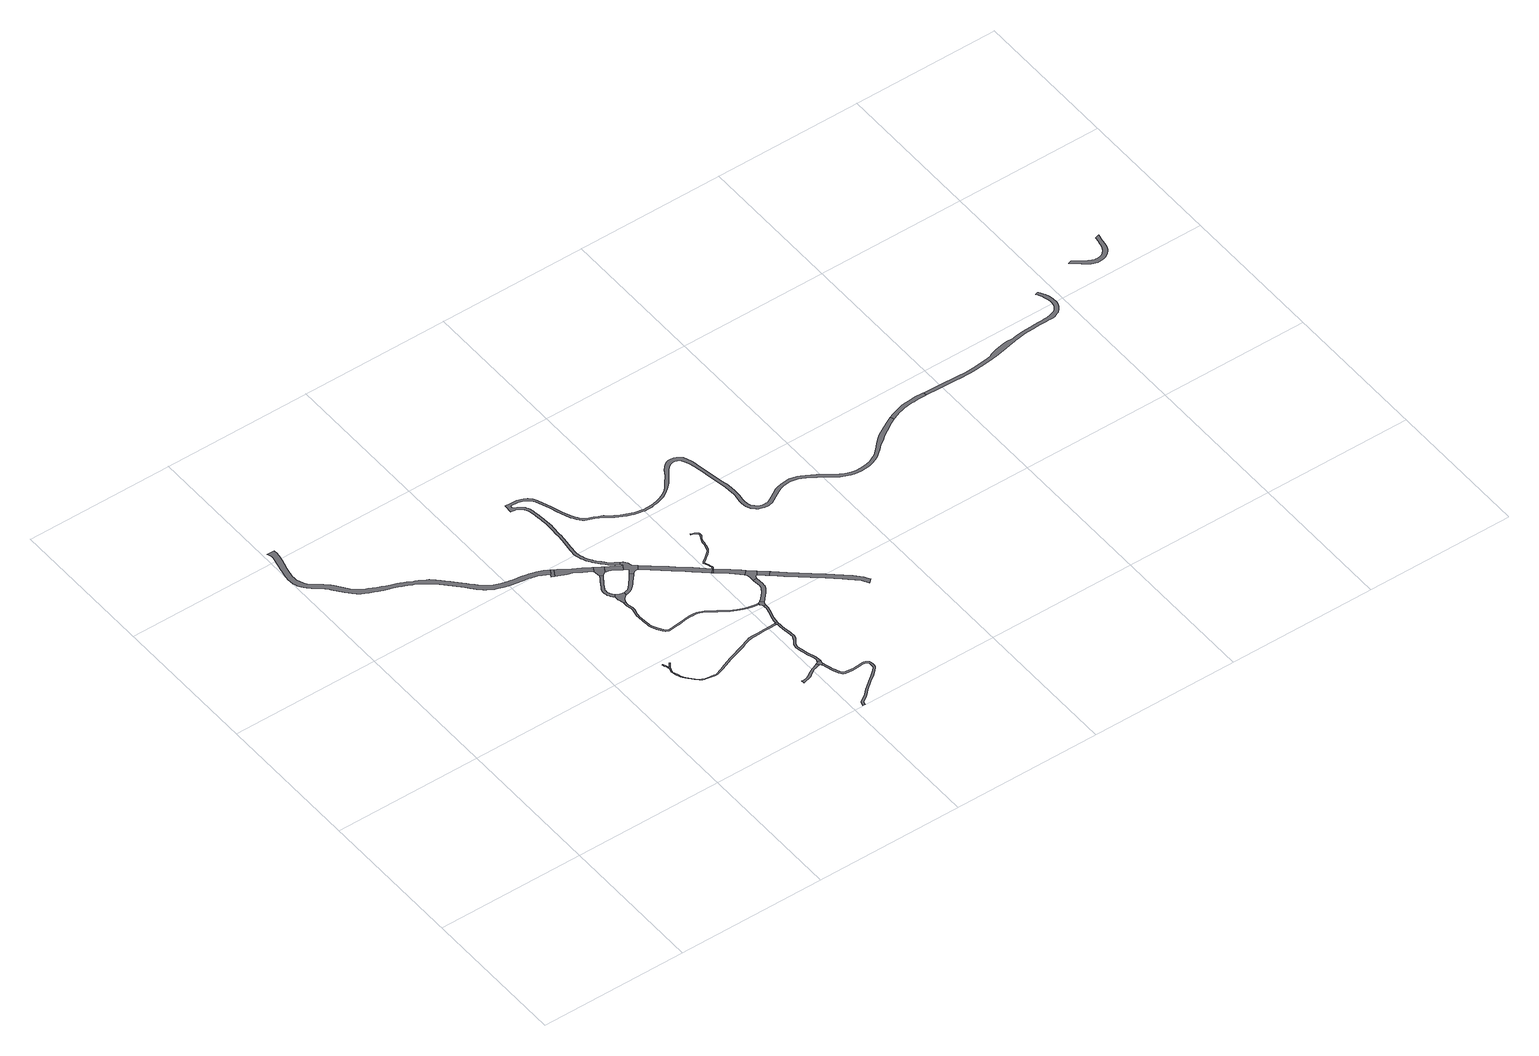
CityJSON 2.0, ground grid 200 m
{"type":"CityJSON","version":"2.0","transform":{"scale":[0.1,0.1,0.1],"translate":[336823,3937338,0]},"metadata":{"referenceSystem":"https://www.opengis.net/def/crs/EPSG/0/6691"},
"CityObjects":{
"road1":{"type":"Road","attributes":{"function":"3","RoadStructureAttribute.sectionType":"1"},"geometry":[{"type":"MultiSurface","lod":"1","boundaries":[[[0,1,2,3,4,5,6,7,8,9,10,11,12,13,14,15,16,17,18,19,20,21,22,23,24,25,26,27,28,29,30,31,32,33,34,35,36,37,38,39,40,41,42,43,44,45,46,47,48,49,50,51,52,53,54,55,56,57,58,59,60,61,62,63,64,65,66,67,68,69,70,71,72,73,74,75,76,77,78,79,80,81,82,83,84,85,86,87,88,89,90,91,92,93,94,95,96,97,98,99,100,101,102,103,104,105,106,107,108,109,110,111,112,113,114,115,116,117,118,119,120,121,122,123,124,125,126,127,128,129,130,131,132,133,134,135,136,137,138,139,140,141,142,143,144,145,146,147,148,149,150,151,152,153,154,155]]]}]},
"road2":{"type":"Road","geometry":[{"type":"MultiSurface","lod":"1","boundaries":[[[156,157,158,159,160,161,162,163,164,165]]]}]},
"road3":{"type":"Road","geometry":[{"type":"MultiSurface","lod":"1","boundaries":[[[166,167,168,169,165,164,170,171,172,173,174]]]}]},
"road4":{"type":"Road","attributes":{"RoadStructureAttribute.sectionType":"1"},"geometry":[{"type":"MultiSurface","lod":"1","boundaries":[[[175,176,177,178,168,167]]]}]},
"road5":{"type":"Road","geometry":[{"type":"MultiSurface","lod":"1","boundaries":[[[179,180,181,182,155,154,183,184]]]}]},
"road6":{"type":"Road","geometry":[{"type":"MultiSurface","lod":"1","boundaries":[[[185,186,187,188,189,190,191,192,193,194,195,196,197,198,199,200,201,202,203,204,205,206,207,208,209,210,211,212,213,214,215]]]}]},
"road7":{"type":"Road","attributes":{"RoadStructureAttribute.sectionType":"1"},"geometry":[{"type":"MultiSurface","lod":"1","boundaries":[[[216,217,218,219,220,221,222,223,224,225,226,227,228,229,230,231,232,233,234,235,236,237,238,239,240,241,242,243,244,245,246,247,248,249,250,251,252,253,254,255,256,257,258,259,260,261,262,263,264,265,266,267,268,269,270,271,272,273,274,275,276,277,278,279,280,281,282,283,284,285,286,287,288,289,290,291,292,166,174]]]}]},
"road8":{"type":"Road","attributes":{"function":"3","RoadStructureAttribute.sectionType":"1"},"geometry":[{"type":"MultiSurface","lod":"1","boundaries":[[[293,294,295,296,297,298,181,180,299,300,301,302,303]]]}]},
"road9":{"type":"Road","attributes":{"RoadStructureAttribute.sectionType":"1"},"geometry":[{"type":"MultiSurface","lod":"1","boundaries":[[[214,304,305,306,307,308,309,310,311,312,313,314,315,316,317,318,319,320,321,322,323,324,325,326,327,328,329,330,331,332,333,334,335,336,337,338,339,340,215]]]}]},
"road10":{"type":"Road","geometry":[{"type":"MultiSurface","lod":"1","boundaries":[[[322,321,341,342,343,344,293,303]]]}]},
"road11":{"type":"Road","attributes":{"RoadStructureAttribute.sectionType":"1"},"geometry":[{"type":"MultiSurface","lod":"1","boundaries":[[[345,346,347,348,349,350,351,352,353,354,355,356,357,358,359,360,361,362,363,364,365,366,367,368,369,370,371,372,373,374,375,376,377,204,203]]]}]},
"road12":{"type":"Road","attributes":{"RoadStructureAttribute.sectionType":"1"},"geometry":[{"type":"MultiSurface","lod":"1","boundaries":[[[378,379,380,381,382,383,384,385,386,387,388,389,390,391,392,393,394,395,396,397,398,399,400,401]]]}]},
"road13":{"type":"Road","attributes":{"function":"3","RoadStructureAttribute.sectionType":"1"},"geometry":[{"type":"MultiSurface","lod":"1","boundaries":[[[402,403,404,405,343,342,406,407,408,409,410,411]]]}]},
"road14":{"type":"Road","attributes":{"RoadStructureAttribute.sectionType":"1"},"geometry":[{"type":"MultiSurface","lod":"1","boundaries":[[[412,413,414,415,416,417,418,419,420,421,422,423,424,425,426,427,428,429,430,431,432,433,434,435,436,437,438,439,440,441,442,443,444,445,446,447,448,449,450,451,452,453,454,455,456,457,196,195,458,459,460,461,462,463,464,465,466,467,468,469,470,471,472,473,474,475,476,477,478,479,480,481,482,483,484,485,486,487,488,489,490,491,492,493,494,495,496,497,498,499,500,501,502,503]]]}]},
"road15":{"type":"Road","geometry":[{"type":"MultiSurface","lod":"1","boundaries":[[[504,505,506,507,508,509,510,511,512,513,514,515,516,402,411,517,518,519,520,362,361,521,522,523,524,525]]]}]},
"road16":{"type":"Road","geometry":[{"type":"MultiSurface","lod":"1","boundaries":[[[526,527,378,401,528,529,530,531,532,533,534,535,536]]]}]},
"road17":{"type":"Road","attributes":{"RoadStructureAttribute.sectionType":"1"},"geometry":[{"type":"MultiSurface","lod":"1","boundaries":[[[537,538,539,540,541,542,543,544,545,546,547,548,549,550,551,552,553,554,555,556,557,558,559,560,561,562,563,564,565,566,567,568,569,531,530,570,571,572,573,574,575,576,577,578,579,580,581,582,583,584,585,586,587,588,589,590,591,592,593,594,595,596,597,598,599,600,601,602,603,604]]]}]},
"road18":{"type":"Road","attributes":{"RoadStructureAttribute.sectionType":"1"},"geometry":[{"type":"MultiSurface","lod":"1","boundaries":[[[535,605,606,607,608,609,610,611,612,613,614,615,616,617,618,619,620,621,622,623,624,625,626,627,628,629,630,631,632,633,634,635,636,637,638,639,640,641,642,643,644,645,646,647,648,649,650,536]]]}]},
"road19":{"type":"Road","geometry":[{"type":"MultiSurface","lod":"1","boundaries":[[[651,255,254,628,627,652,653,654]]]}]},
"road20":{"type":"Road","attributes":{"function":"3","RoadStructureAttribute.sectionType":"1"},"geometry":[{"type":"MultiSurface","lod":"1","boundaries":[[[655,656,657,658,659,660,661,662,663,664,665,666,504,525]]]}]},
"road21":{"type":"Road","attributes":{"RoadStructureAttribute.sectionType":"1"},"geometry":[{"type":"MultiSurface","lod":"1","boundaries":[[[653,667,668,669,670,671,672,673,674,675,676,677,678,679,680,681,682,654]]]}]},
"road22":{"type":"Road","geometry":[{"type":"MultiSurface","lod":"1","boundaries":[[[683,684,685,686,412,503,687,688,689,675,674,690,691,692]]]}]},
"road23":{"type":"Road","geometry":[{"type":"MultiSurface","lod":"1","boundaries":[[[693,662,661,694]]]}]},
"road24":{"type":"Road","attributes":{"RoadStructureAttribute.sectionType":"1"},"geometry":[{"type":"MultiSurface","lod":"1","boundaries":[[[695,696,697,698,699,700,701,702,703,704,683,692,705,706,707,708,709,710,711,712,713,714,715,716]]]}]},
"road25":{"type":"Road","attributes":{"function":"3","RoadStructureAttribute.sectionType":"1"},"geometry":[{"type":"MultiSurface","lod":"1","boundaries":[[[717,718,719,720,721,722,723,724,693,694]]]}]},
"road26":{"type":"Road","attributes":{"RoadStructureAttribute.sectionType":"1"},"geometry":[{"type":"MultiSurface","lod":"1","boundaries":[[[725,726,727,728,729,730,731,732,733,734,735,736,737,738,739,740,741,742,743,744,745,746,747,748,749,750,751,752,753,754,755,756,757,758,759,760,761,762,763,764,765,766,767,768,769,770,771,772,773,774,775,776,777,778,779,780,781,782,783,784,785,786,787,788,789,790,791,792,793,794,795,796,797,798,799,800,801,802,662,693]]]}]},
"road27":{"type":"Road","geometry":[{"type":"MultiSurface","lod":"1","boundaries":[[[803,804,805,806,807,808,809,721,720,810,811,812,813,695,716]]]}]},
"road28":{"type":"Road","attributes":{"function":"3","RoadStructureAttribute.sectionType":"1"},"geometry":[{"type":"MultiSurface","lod":"1","boundaries":[[[814,815,808,807,816,817]]]}]},
"road29":{"type":"Road","attributes":{"function":"3"},"geometry":[{"type":"MultiSurface","lod":"1","boundaries":[[[818,819,820,821,822,823,824,825,826,827,828,829,814,817,830,831,832,833,834,835,836,837,838,839,840,841,842,843]]]}]},
"road30":{"type":"Road","attributes":{"RoadStructureAttribute.sectionType":"1"},"geometry":[{"type":"MultiSurface","lod":"1","boundaries":[[[844,845,846,847,848,849,850,851,852,853,854,855,856,857,858,859,860,861,862,863,864,865,866,867,868,869,870,871,872,873,874,875,876,877,878,879,880,881,882,883,884,885,886,887,888,889,890,891,892,893,894,895,896,897,898,899,900,901,902,903,904,905,906,907,908,909,910,911,912,913,914,915,916,917,918,919,920,921,922,923,924,925,926,927,928,929,930,931,932,933,934,935,936,937,938,939,940,941,942,943,944,945,946,947,948,949,950,951,952,953,954,955,956,957,958,959,960,961,962,963,964,965,966,967,968,969,970,971,972,973,974,975,976,977,978,979,980,981,982,983,984,985,986,987,988,989,990,991,992,993,994,995,996,997,998,999,1000,1001,1002,1003,1004,1005,1006,1007,1008,1009,1010,1011,1012,1013,1014,1015,1016,1017,513,512,1018,1019,1020,1021,1022,1023,1024,1025,1026,1027,1028,1029,1030,1031,1032,1033,1034,1035,1036,1037,1038,1039,1040,1041,1042,1043,1044,1045,1046,1047,1048,1049,1050,1051,1052,1053,1054,1055,1056,1057,1058,1059,1060,1061,1062,1063,1064,1065,1066,1067,1068,1069,1070,1071,1072,1073,1074,1075,1076,1077,1078,1079,1080,1081,1082,1083,1084,1085,1086,1087,1088,1089,1090,1091,1092,1093,1094,1095,1096,1097,1098,1099,1100,1101,1102,1103,1104,1105,1106,1107,1108,1109,1110,1111,1112,1113,1114,1115,1116,1117,1118,1119,1120,1121,1122,1123,1124,1125,1126,1127,1128,1129,1130,1131,1132,1133,1134,1135,1136,1137,1138,1139,1140,1141,1142,1143,1144,1145,1146,1147,1148,1149,1150,1151,1152,1153,1154,1155,1156,1157,1158,1159,1160,1161,1162,1163,1164,1165,1166,1167,1168,1169,1170,1171,1172,1173,1174,1175,1176,1177,1178,1179,1180,1181,1182,1183,1184,1185,1186,1187,1188,1189,1190,1191,1192,1193,1194,1195,1196,1197,1198,1199,1200,1201,1202,1203,1204]]]}]},
"road31":{"type":"Road","geometry":[{"type":"MultiSurface","lod":"1","boundaries":[[[1205,1206,1207,1208,1209,1210,1211,1212,1213,1214,1215,1216,1217,1218,1219,1220,1221,1222,1223,1224,844,1204]]]}]},
"road32":{"type":"Road","attributes":{"RoadStructureAttribute.sectionType":"1"},"geometry":[{"type":"MultiSurface","lod":"1","boundaries":[[[1225,1226,1227,1228,1229,1230,1231,1232,1233,1234,1235,1236,1237,1238,1239,1240,1241,1242,1243,1244,1245,1246,1247,1248,1249,1250,1251,1252,1253,1254,1255,1256,1257,1258,1259,1260,1261,1262,1263,1264,1265,1266,1267,1268,1269,1270,1271,1272,1273,1274,1275,1276,1277,1278,1279,1280,1281,1282,1283,1284,1285,1286,1287,1288,1289,1290,1291,1292,1293,1294,1295,1296,1297,1298,1299,1300,1301,1302,1303,1304,1305,1306,1307,1308,1309,1310,1311,1312,1313,1314,1215,1214]]]}]},
"road33":{"type":"Road","attributes":{"RoadStructureAttribute.sectionType":"1"},"geometry":[{"type":"MultiSurface","lod":"1","boundaries":[[[1315,1316,1317,1318,1319,1320,1321,1322,1323,1324,1325,1326,1327,1328,1329,1330,1331,1332,1333,1334,1335,1336,1337,1338,1339,1340,1341,1342,1343,1344,1345,1346,1347,1348,1349,1350,1351,1352,1353,1354,1355,1356,1357,1358,1359,1360,1361,1362,1363,1364,1365,1366,1367,1368,1369]]]}]}
},
"vertices":[
[2520,3987,0],[2477,4011,0],[2447,4024,0],[2393,4047,0],[2351,4061,0],[2305,4074,0],[2272,4080,0],[2211,4089,0],[2117,4101,0],[2050,4114,0],[2041,4115,0],[2014,4120,0],[1957,4137,0],[1898,4158,0],[1867,4171,0],[1842,4183,0],[1827,4192,0],[1797,4212,0],[1771,4233,0],[1746,4256,0],[1721,4280,0],[1694,4308,0],[1669,4334,0],[1629,4382,0],[1562,4454,0],[1499,4522,0],[1492,4529,0],[1421,4603,0],[1380,4641,0],[1347,4668,0],[1321,4691,0],[1295,4707,0],[1242,4737,0],[1213,4753,0],[1181,4766,0],[1174,4769,0],[1159,4777,0],[1086,4814,0],[1031,4843,0],[1020,4847,0],[995,4856,0],[981,4861,0],[918,4886,0],[861,4908,0],[811,4927,0],[758,4949,0],[713,4971,0],[664,4995,0],[616,5018,0],[585,5037,0],[550,5062,0],[509,5098,0],[489,5121,0],[473,5139,0],[442,5181,0],[373,5277,0],[349,5305,0],[324,5328,0],[282,5362,0],[137,5490,0],[125,5506,0],[107,5534,0],[93,5565,0],[88,5581,0],[85,5589,0],[78,5624,0],[75,5650,0],[76,5688,0],[80,5716,0],[92,5776,0],[103,5826,0],[121,5906,0],[132,5939,0],[154,6021,0],[157,6046,0],[161,6105,0],[158,6136,0],[155,6146,0],[56,6149,0],[66,6133,0],[76,6104,0],[79,6083,0],[78,6061,0],[73,6036,0],[34,5844,0],[30,5828,0],[12,5723,0],[4,5656,0],[4,5643,0],[5,5623,0],[11,5580,0],[21,5547,0],[30,5528,0],[55,5481,0],[74,5458,0],[98,5433,0],[142,5392,0],[169,5372,0],[193,5350,0],[261,5292,0],[284,5268,0],[307,5238,0],[407,5106,0],[464,5044,0],[507,5007,0],[546,4978,0],[583,4956,0],[633,4932,0],[683,4908,0],[730,4886,0],[789,4866,0],[836,4852,0],[901,4829,0],[961,4809,0],[979,4802,0],[1005,4789,0],[1006,4789,0],[1063,4760,0],[1119,4736,0],[1154,4722,0],[1185,4699,0],[1205,4686,0],[1232,4669,0],[1261,4647,0],[1279,4635,0],[1301,4615,0],[1334,4588,0],[1372,4553,0],[1441,4481,0],[1511,4407,0],[1576,4336,0],[1616,4287,0],[1644,4259,0],[1671,4231,0],[1698,4204,0],[1725,4180,0],[1756,4156,0],[1790,4133,0],[1808,4122,0],[1837,4107,0],[1873,4092,0],[1936,4071,0],[1997,4052,0],[2037,4045,0],[2106,4032,0],[2161,4025,0],[2201,4020,0],[2260,4011,0],[2290,4005,0],[2331,3994,0],[2368,3981,0],[2418,3961,0],[2458,3941,0],[2486,3926,0],[2506,3910,0],[2544,3973,0],
[2687,1868,0],[2680,1885,0],[2671,1912,0],[2661,1942,0],[2651,1939,0],[2661,1908,0],[2670,1881,0],[2678,1862,0],[2680,1859,0],[2690,1865,0],
[2696,1841,0],[2706,1858,0],[2697,1864,0],[2694,1864,0],[2681,1858,0],[2684,1853,0],[2685,1851,0],[2685,1847,0],[2684,1844,0],
[2744,1914,0],[2739,1918,0],[2736,1920,0],[2701,1868,0],
[2487,3878,0],[2523,3858,0],[2580,3950,0],[2559,3963,0],[2506,3907,0],[2503,3907,0],
[2885,3162,0],[2885,3159,0],[2886,3156,0],[2886,3128,0],[2886,3116,0],[2886,3106,0],[2888,3097,0],[2898,3065,0],[2902,3050,0],[2904,3040,0],[2904,3028,0],[2933,3029,0],[2938,3045,0],[2940,3051,0],[2945,3061,0],[2950,3068,0],[2957,3076,0],[2996,3110,0],[3008,3116,0],[3006,3159,0],[2998,3159,0],[2988,3160,0],[2983,3161,0],[2976,3163,0],[2961,3168,0],[2951,3171,0],[2941,3176,0],[2918,3189,0],[2913,3193,0],[2909,3197,0],[2882,3167,0],
[2683,1839,0],[2675,1811,0],[2669,1788,0],[2669,1770,0],[2673,1749,0],[2684,1716,0],[2707,1655,0],[2719,1632,0],[2736,1609,0],[2758,1582,0],[2810,1520,0],[2855,1481,0],[2881,1465,0],[2891,1462,0],[2904,1457,0],[2939,1448,0],[3034,1434,0],[3061,1429,0],[3075,1429,0],[3085,1431,0],[3162,1456,0],[3239,1488,0],[3340,1530,0],[3361,1538,0],[3452,1566,0],[3514,1588,0],[3569,1608,0],[3580,1612,0],[3628,1630,0],[3712,1661,0],[3723,1665,0],[3728,1666,0],[3747,1667,0],[3840,1672,0],[3850,1673,0],[3951,1675,0],[4035,1675,0],[4088,1678,0],[4118,1680,0],[4112,1705,0],[4086,1703,0],[4034,1700,0],[3951,1700,0],[3849,1698,0],[3790,1695,0],[3724,1691,0],[3715,1689,0],[3703,1684,0],[3642,1662,0],[3619,1653,0],[3580,1639,0],[3544,1626,0],[3505,1612,0],[3443,1590,0],[3395,1572,0],[3354,1557,0],[3231,1507,0],[3155,1475,0],[3073,1442,0],[3062,1441,0],[3035,1444,0],[2941,1458,0],[2907,1467,0],[2885,1474,0],[2861,1489,0],[2817,1527,0],[2766,1589,0],[2744,1615,0],[2728,1638,0],[2719,1655,0],[2717,1659,0],[2694,1719,0],[2682,1751,0],[2679,1771,0],[2679,1787,0],[2684,1808,0],[2688,1817,0],
[2970,3710,0],[2963,3715,0],[2861,3776,0],[2762,3836,0],[2673,3894,0],[2611,3931,0],[2655,3797,0],[2725,3777,0],[2826,3716,0],[2930,3653,0],[2933,3651,0],
[2899,3207,0],[2890,3216,0],[2881,3229,0],[2869,3249,0],[2863,3261,0],[2859,3272,0],[2857,3281,0],[2856,3292,0],[2856,3299,0],[2856,3308,0],[2857,3324,0],[2860,3335,0],[2868,3353,0],[2877,3370,0],[2906,3415,0],[2928,3449,0],[2954,3490,0],[2979,3531,0],[2948,3550,0],[2923,3509,0],[2898,3472,0],[2874,3434,0],[2845,3388,0],[2835,3370,0],[2825,3349,0],[2820,3337,0],[2817,3327,0],[2816,3310,0],[2816,3299,0],[2816,3289,0],[2818,3275,0],[2821,3261,0],[2826,3245,0],[2833,3231,0],[2847,3207,0],[2859,3190,0],[2869,3180,0],
[2981,3534,0],[3028,3561,0],[3078,3643,0],[3054,3657,0],
[3023,3119,0],[3028,3120,0],[3036,3121,0],[3048,3124,0],[3060,3128,0],[3070,3132,0],[3079,3136,0],[3090,3142,0],[3099,3147,0],[3107,3152,0],[3114,3158,0],[3121,3165,0],[3167,3208,0],[3168,3209,0],[3205,3252,0],[3216,3264,0],[3285,3343,0],[3243,3374,0],[3190,3304,0],[3144,3248,0],[3140,3244,0],[3093,3193,0],[3088,3188,0],[3083,3184,0],[3078,3181,0],[3071,3177,0],[3062,3172,0],[3054,3169,0],[3045,3165,0],[3037,3162,0],[3029,3160,0],[3024,3160,0],[3020,3159,0],
[4099,881,0],[4038,856,0],[4012,845,0],[3985,830,0],[3977,826,0],[3959,817,0],[3940,807,0],[3924,795,0],[3916,789,0],[3894,775,0],[3868,763,0],[3829,754,0],[3791,757,0],[3796,717,0],[3836,724,0],[3877,736,0],[3907,747,0],[3931,759,0],[3957,778,0],[3992,801,0],[4024,819,0],[4048,828,0],[4060,832,0],[4113,846,0],
[3265,3528,0],[3254,3536,0],[3190,3575,0],[3142,3604,0],[3079,3552,0],[3106,3545,0],[3108,3544,0],[3152,3517,0],[3215,3477,0],[3225,3470,0],
[4154,2085,0],[4124,2088,0],[4069,2095,0],[4009,2110,0],[3960,2127,0],[3897,2154,0],[3858,2171,0],[3823,2190,0],[3700,2274,0],[3583,2355,0],[3579,2358,0],[3554,2372,0],[3521,2386,0],[3493,2394,0],[3460,2398,0],[3385,2400,0],[3307,2391,0],[3226,2379,0],[3185,2373,0],[3131,2367,0],[3109,2365,0],[3067,2363,0],[3056,2364,0],[3045,2368,0],[3029,2377,0],[3020,2388,0],[3008,2402,0],[2971,2460,0],[2941,2528,0],[2933,2556,0],[2930,2583,0],[2927,2612,0],[2924,2653,0],[2918,2731,0],[2918,2768,0],[2923,2791,0],[2941,2855,0],[2944,2873,0],[2945,2885,0],[2943,2907,0],[2942,2920,0],[2932,2959,0],[2929,2973,0],[2928,2987,0],[2928,2998,0],[2930,3014,0],[2903,2999,0],[2903,2986,0],[2905,2969,0],[2908,2954,0],[2917,2915,0],[2918,2905,0],[2920,2885,0],[2919,2876,0],[2903,2796,0],[2898,2770,0],[2898,2730,0],[2904,2651,0],[2907,2611,0],[2910,2581,0],[2914,2552,0],[2922,2522,0],[2953,2451,0],[2991,2390,0],[3001,2378,0],[3016,2361,0],[3037,2349,0],[3052,2344,0],[3067,2343,0],[3111,2345,0],[3188,2353,0],[3214,2357,0],[3310,2371,0],[3386,2380,0],[3433,2379,0],[3459,2378,0],[3489,2374,0],[3515,2367,0],[3545,2354,0],[3569,2341,0],[3583,2331,0],[3689,2258,0],[3693,2255,0],[3773,2200,0],[3813,2172,0],[3849,2153,0],[3889,2135,0],[3953,2108,0],[4003,2090,0],[4066,2075,0],[4121,2068,0],[4149,2062,0],
[3406,3426,0],[3364,3459,0],[3349,3474,0],[3334,3528,0],[3330,3537,0],[3320,3555,0],[3306,3571,0],[3298,3577,0],[3271,3590,0],[3253,3560,0],[3270,3542,0],[3271,3540,0],[3270,3535,0],[3280,3433,0],[3282,3431,0],[3282,3429,0],[3273,3416,0],[3307,3361,0],[3319,3367,0],[3338,3371,0],[3351,3373,0],[3362,3371,0],
[4119,892,0],[4104,883,0],[4122,846,0],[4128,845,0],[4139,831,0],[4166,840,0],[4164,845,0],[4164,861,0],[4170,880,0],[4173,895,0],[4129,904,0],
[4152,6,0],[4154,22,0],[4157,30,0],[4165,46,0],[4170,52,0],[4179,60,0],[4244,108,0],[4263,122,0],[4321,181,0],[4432,268,0],[4501,318,0],[4573,382,0],[4613,421,0],[4624,439,0],[4629,464,0],[4630,488,0],[4625,520,0],[4612,544,0],[4600,557,0],[4580,571,0],[4558,577,0],[4531,578,0],[4460,569,0],[4398,567,0],[4312,573,0],[4285,575,0],[4269,584,0],[4256,597,0],[4241,618,0],[4216,675,0],[4204,714,0],[4193,751,0],[4178,802,0],[4153,794,0],[4155,787,0],[4168,743,0],[4179,709,0],[4192,666,0],[4219,606,0],[4236,581,0],[4253,563,0],[4278,549,0],[4311,547,0],[4386,542,0],[4397,541,0],[4462,543,0],[4532,552,0],[4554,551,0],[4569,547,0],[4583,538,0],[4591,529,0],[4600,512,0],[4604,487,0],[4603,467,0],[4600,449,0],[4593,437,0],[4556,401,0],[4484,339,0],[4416,288,0],[4303,200,0],[4244,140,0],[4160,84,0],[4147,72,0],[4141,63,0],[4140,62,0],[4129,42,0],[4125,30,0],[4121,7,0],
[4175,906,0],[4173,932,0],[4164,972,0],[4156,998,0],[4127,1085,0],[4116,1126,0],[4107,1169,0],[4097,1216,0],[4094,1244,0],[4096,1263,0],[4103,1284,0],[4118,1309,0],[4139,1337,0],[4155,1361,0],[4165,1384,0],[4171,1404,0],[4173,1431,0],[4172,1455,0],[4170,1472,0],[4154,1580,0],[4153,1616,0],[4151,1661,0],[4149,1680,0],[4123,1679,0],[4124,1660,0],[4126,1627,0],[4128,1578,0],[4146,1453,0],[4146,1445,0],[4147,1432,0],[4145,1408,0],[4141,1393,0],[4132,1373,0],[4118,1352,0],[4096,1323,0],[4079,1295,0],[4071,1268,0],[4068,1244,0],[4072,1212,0],[4081,1164,0],[4090,1120,0],[4102,1077,0],[4131,989,0],[4139,965,0],[4139,939,0],[4136,923,0],
[4120,1708,0],[4149,1696,0],[4149,1710,0],[4123,1711,0],
[3479,3276,0],[3667,3115,0],[3692,3094,0],[3692,3093,0],[3791,3009,0],[3848,2961,0],[4021,2808,0],[4064,2863,0],[3894,3014,0],[3738,3147,0],[3683,3194,0],[3523,3330,0],
[4150,1725,0],[4153,1753,0],[4159,1781,0],[4162,1793,0],[4191,1892,0],[4205,1964,0],[4208,1993,0],[4209,2011,0],[4182,2013,0],[4182,1995,0],[4181,1986,0],[4179,1968,0],[4165,1898,0],[4133,1787,0],[4127,1757,0],[4124,1727,0],
[4187,2099,0],[4176,2092,0],[4172,2090,0],[4164,2087,0],[4152,2059,0],[4161,2048,0],[4177,2025,0],[4211,2033,0],[4218,2057,0],[4224,2065,0],
[4076,2853,0],[4032,2799,0],
[4333,2426,0],[4333,2413,0],[4342,2310,0],[4340,2298,0],[4339,2287,0],[4335,2274,0],[4330,2264,0],[4294,2209,0],[4223,2130,0],[4191,2102,0],[4227,2068,0],[4243,2082,0],[4258,2095,0],[4333,2178,0],[4373,2238,0],[4382,2255,0],[4389,2277,0],[4390,2293,0],[4392,2310,0],[4386,2379,0],[4383,2412,0],[4385,2428,0],
[4181,2679,0],[4229,2636,0],[4274,2595,0],[4311,2556,0],[4359,2607,0],[4340,2628,0],[4323,2645,0],[4227,2732,0],
[4089,2877,0],[4090,2884,0],[4089,2893,0],[4083,2911,0],[4074,2936,0],[4052,2989,0],[4052,2995,0],[4053,2998,0],[4055,3002,0],[4059,3006,0],[4063,3009,0],[4067,3012,0],[4070,3015,0],[4093,3029,0],[4120,3047,0],[4165,3083,0],[4189,3106,0],[4201,3119,0],[4211,3133,0],[4220,3150,0],[4227,3168,0],[4238,3202,0],[4243,3225,0],[4249,3268,0],[4253,3290,0],[4255,3301,0],[4259,3312,0],[4275,3344,0],[4294,3375,0],[4300,3385,0],[4301,3397,0],[4301,3406,0],[4299,3416,0],[4293,3426,0],[4283,3437,0],[4270,3447,0],[4254,3456,0],[4241,3462,0],[4202,3474,0],[4198,3460,0],[4235,3448,0],[4247,3443,0],[4262,3434,0],[4273,3426,0],[4281,3417,0],[4285,3410,0],[4286,3404,0],[4286,3398,0],[4285,3390,0],[4281,3382,0],[4262,3352,0],[4246,3318,0],[4241,3305,0],[4238,3293,0],[4235,3270,0],[4229,3228,0],[4223,3206,0],[4213,3173,0],[4206,3156,0],[4198,3141,0],[4189,3128,0],[4178,3117,0],[4155,3094,0],[4111,3059,0],[4086,3042,0],[4064,3028,0],[4054,3022,0],[4045,3014,0],[4042,3010,0],[4039,3005,0],[4036,2999,0],[4036,2995,0],[4038,2991,0],[4063,2931,0],[4072,2907,0],[4077,2891,0],[4078,2884,0],[4077,2881,0],
[4395,2453,0],[4402,2465,0],[4410,2471,0],[4415,2474,0],[4421,2474,0],[4460,2522,0],[4432,2545,0],[4330,2532,0],[4334,2509,0],[4333,2481,0],[4332,2441,0],
[4576,2426,0],[4542,2455,0],[4503,2403,0],[4531,2379,0],
[5444,1623,0],[5418,1668,0],[5396,1702,0],[5367,1738,0],[5339,1767,0],[5309,1796,0],[5274,1827,0],[5226,1868,0],[5072,2001,0],[4942,2111,0],[4726,2296,0],[4584,2418,0],[4546,2366,0],[4666,2262,0],[4684,2247,0],[4901,2061,0],[5030,1951,0],[5183,1819,0],[5231,1778,0],[5265,1748,0],[5293,1721,0],[5318,1695,0],[5343,1664,0],[5363,1634,0],[5386,1592,0],[5393,1580,0],
[7221,3622,0],[7144,3585,0],[7059,3537,0],[7019,3514,0],[6942,3464,0],[6886,3419,0],[6833,3365,0],[6767,3298,0],[6721,3258,0],[6697,3240,0],[6667,3221,0],[6640,3206,0],[6592,3185,0],[6541,3171,0],[6484,3162,0],[6428,3159,0],[6378,3162,0],[6340,3168,0],[6297,3177,0],[6252,3193,0],[6244,3196,0],[6191,3224,0],[6099,3287,0],[5969,3377,0],[5859,3445,0],[5808,3473,0],[5769,3489,0],[5725,3502,0],[5663,3513,0],[5632,3514,0],[5571,3508,0],[5536,3501,0],[5485,3490,0],[5446,3474,0],[5380,3434,0],[5287,3379,0],[5259,3362,0],[5238,3356,0],[5219,3353,0],[5194,3351,0],[5169,3354,0],[5146,3361,0],[5118,3374,0],[5098,3387,0],[5082,3404,0],[5063,3424,0],[5053,3441,0],[5043,3467,0],[5035,3492,0],[5033,3522,0],[5035,3563,0],[5046,3638,0],[5048,3661,0],[5051,3692,0],[5050,3738,0],[5046,3794,0],[5039,3858,0],[5024,3948,0],[4986,4158,0],[4952,4351,0],[4941,4406,0],[4938,4420,0],[4915,4493,0],[4893,4534,0],[4861,4563,0],[4832,4582,0],[4797,4593,0],[4764,4597,0],[4723,4597,0],[4687,4584,0],[4657,4565,0],[4627,4539,0],[4624,4536,0],[4593,4499,0],[4572,4463,0],[4538,4413,0],[4471,4327,0],[4450,4303,0],[4425,4265,0],[4415,4252,0],[4368,4214,0],[4333,4193,0],[4301,4176,0],[4263,4160,0],[4211,4144,0],[4172,4137,0],[4132,4129,0],[4063,4124,0],[4016,4125,0],[3987,4129,0],[3939,4139,0],[3881,4153,0],[3868,4158,0],[3805,4181,0],[3718,4223,0],[3679,4246,0],[3646,4268,0],[3645,4268,0],[3577,4320,0],[3525,4348,0],[3474,4372,0],[3393,4404,0],[3372,4414,0],[3358,4424,0],[3336,4448,0],[3313,4477,0],[3294,4506,0],[3277,4537,0],[3253,4585,0],[3224,4659,0],[3210,4702,0],[3176,4807,0],[3107,4985,0],[3091,5022,0],[3083,5034,0],[3080,5037,0],[3036,5075,0],[2995,5097,0],[2969,5107,0],[2917,5122,0],[2889,5126,0],[2876,5127,0],[2835,5130,0],[2754,5135,0],[2754,5123,0],[2748,5013,0],[2781,5013,0],[2799,5011,0],[2815,5008,0],[2836,4998,0],[2854,4989,0],[2887,4964,0],[2900,4950,0],[2902,4946,0],[2916,4925,0],[2923,4908,0],[2927,4897,0],[2932,4873,0],[2932,4867,0],[2935,4848,0],[2941,4798,0],[2943,4779,0],[2945,4759,0],[2952,4697,0],[2954,4680,0],[2958,4641,0],[2960,4597,0],[2959,4545,0],[2959,4539,0],[2958,4510,0],[2951,4393,0],[2950,4367,0],[2945,4289,0],[2942,4236,0],[2928,4139,0],[2927,4128,0],[2924,4106,0],[2920,4063,0],[2918,4029,0],[2918,4004,0],[2925,3969,0],[2928,3955,0],[2944,3905,0],[2954,3881,0],[2972,3845,0],[3005,3793,0],[3010,3786,0],[3032,3757,0],[3075,3707,0],[3097,3682,0],[3133,3638,0],[3139,3633,0],[3157,3619,0],[3201,3592,0],[3220,3621,0],[3177,3647,0],[3166,3656,0],[3158,3663,0],[3123,3704,0],[3103,3728,0],[3059,3779,0],[3039,3806,0],[3032,3816,0],[3003,3863,0],[2986,3895,0],[2977,3917,0],[2962,3964,0],[2961,3971,0],[2953,4007,0],[2953,4028,0],[2955,4060,0],[2959,4103,0],[2961,4124,0],[2963,4138,0],[2977,4233,0],[2980,4287,0],[2985,4365,0],[2986,4390,0],[2993,4508,0],[2994,4538,0],[2994,4541,0],[2995,4598,0],[2992,4643,0],[2988,4684,0],[2987,4696,0],[2980,4763,0],[2978,4779,0],[2975,4802,0],[2969,4853,0],[2967,4870,0],[2966,4879,0],[2960,4906,0],[2956,4921,0],[2947,4941,0],[2932,4964,0],[2928,4971,0],[2910,4991,0],[2872,5018,0],[2852,5029,0],[2839,5035,0],[2826,5041,0],[2817,5048,0],[2812,5052,0],[2804,5067,0],[2801,5078,0],[2801,5080,0],[2805,5088,0],[2806,5089,0],[2811,5093,0],[2817,5095,0],[2835,5095,0],[2868,5093,0],[2874,5092,0],[2885,5092,0],[2909,5088,0],[2957,5074,0],[2980,5065,0],[2986,5061,0],[3016,5045,0],[3045,5022,0],[3066,4997,0],[3080,4972,0],[3147,4796,0],[3181,4693,0],[3196,4648,0],[3226,4573,0],[3250,4523,0],[3268,4491,0],[3288,4459,0],[3313,4429,0],[3338,4402,0],[3356,4388,0],[3381,4376,0],[3463,4344,0],[3512,4322,0],[3561,4295,0],[3628,4243,0],[3629,4243,0],[3663,4221,0],[3702,4197,0],[3794,4153,0],[3862,4128,0],[3872,4124,0],[3932,4110,0],[3982,4100,0],[4013,4095,0],[4063,4093,0],[4122,4098,0],[4136,4099,0],[4183,4108,0],[4218,4115,0],[4273,4132,0],[4313,4149,0],[4348,4167,0],[4385,4189,0],[4433,4226,0],[4453,4243,0],[4481,4271,0],[4506,4298,0],[4574,4386,0],[4607,4436,0],[4631,4463,0],[4661,4498,0],[4680,4512,0],[4687,4518,0],[4712,4531,0],[4734,4539,0],[4763,4542,0],[4786,4540,0],[4806,4532,0],[4825,4521,0],[4845,4499,0],[4864,4466,0],[4876,4438,0],[4880,4431,0],[4892,4404,0],[4908,4342,0],[4939,4168,0],[4942,4149,0],[4961,4040,0],[4979,3940,0],[4995,3852,0],[4996,3841,0],[5001,3790,0],[5005,3736,0],[5006,3694,0],[5003,3668,0],[5000,3643,0],[4985,3571,0],[4983,3521,0],[4986,3484,0],[4992,3453,0],[5007,3418,0],[5024,3392,0],[5046,3368,0],[5067,3349,0],[5077,3342,0],[5092,3332,0],[5130,3315,0],[5160,3309,0],[5192,3304,0],[5224,3304,0],[5251,3309,0],[5268,3314,0],[5276,3317,0],[5312,3335,0],[5403,3391,0],[5470,3430,0],[5496,3441,0],[5505,3445,0],[5547,3458,0],[5577,3463,0],[5633,3469,0],[5658,3468,0],[5715,3458,0],[5754,3446,0],[5789,3432,0],[5836,3406,0],[5944,3340,0],[6073,3250,0],[6167,3185,0],[6225,3155,0],[6285,3134,0],[6332,3124,0],[6373,3117,0],[6427,3114,0],[6488,3117,0],[6551,3127,0],[6607,3143,0],[6660,3165,0],[6690,3182,0],[6723,3203,0],[6749,3223,0],[6797,3264,0],[6858,3321,0],[6927,3369,0],[6970,3403,0],[7059,3466,0],[7125,3510,0],[7166,3537,0],[7243,3575,0],
[7300,3599,0],[7356,3620,0],[7409,3636,0],[7450,3646,0],[7505,3654,0],[7560,3662,0],[7595,3664,0],[7648,3666,0],[7766,3664,0],[7775,3664,0],[7774,3715,0],[7767,3716,0],[7648,3718,0],[7592,3716,0],[7554,3713,0],[7498,3706,0],[7441,3697,0],[7395,3687,0],[7339,3670,0],[7281,3647,0],
[7952,3660,0],[8083,3658,0],[8177,3652,0],[8286,3650,0],[8351,3649,0],[8408,3650,0],[8481,3653,0],[8570,3660,0],[8654,3670,0],[8726,3680,0],[8850,3700,0],[8981,3728,0],[9042,3741,0],[9129,3759,0],[9151,3766,0],[9208,3775,0],[9305,3788,0],[9356,3792,0],[9425,3796,0],[9482,3798,0],[9535,3800,0],[9594,3802,0],[9623,3803,0],[9657,3804,0],[9680,3803,0],[9721,3803,0],[9742,3807,0],[9767,3814,0],[9799,3829,0],[9821,3841,0],[9853,3875,0],[9880,3908,0],[9898,3946,0],[9906,3976,0],[9910,4010,0],[9909,4051,0],[9903,4089,0],[9893,4121,0],[9873,4164,0],[9851,4205,0],[9841,4222,0],[9830,4243,0],[9828,4246,0],[9789,4235,0],[9795,4225,0],[9810,4196,0],[9826,4158,0],[9838,4128,0],[9847,4095,0],[9854,4071,0],[9859,4037,0],[9860,4007,0],[9855,3981,0],[9846,3956,0],[9828,3929,0],[9803,3899,0],[9786,3885,0],[9771,3877,0],[9748,3867,0],[9729,3862,0],[9711,3858,0],[9681,3854,0],[9655,3851,0],[9625,3849,0],[9594,3847,0],[9534,3845,0],[9480,3843,0],[9423,3840,0],[9355,3837,0],[9302,3833,0],[9204,3821,0],[9151,3812,0],[9129,3809,0],[9066,3813,0],[9031,3812,0],[8965,3800,0],[8866,3780,0],[8818,3765,0],[8781,3749,0],[8750,3733,0],[8717,3724,0],[8648,3714,0],[8566,3705,0],[8479,3698,0],[8406,3695,0],[8351,3694,0],[8287,3695,0],[8178,3697,0],[8085,3703,0],[7970,3706,0],
[10946,4508,0],[10949,4527,0],[10955,4555,0],[10961,4577,0],[10904,4561,0],[10903,4544,0],[10897,4512,0],[10892,4480,0],[10886,4456,0],[10883,4441,0],[10876,4414,0],[10868,4391,0],[10862,4375,0],[10852,4356,0],[10839,4339,0],[10820,4318,0],[10805,4306,0],[10784,4294,0],[10766,4288,0],[10736,4281,0],[10708,4279,0],[10694,4281,0],[10687,4281,0],[10667,4286,0],[10653,4292,0],[10628,4304,0],[10608,4315,0],[10547,4353,0],[10494,4395,0],[10456,4425,0],[10452,4428,0],[10443,4426,0],[10399,4413,0],[10467,4359,0],[10519,4317,0],[10579,4270,0],[10595,4259,0],[10606,4252,0],[10633,4240,0],[10654,4231,0],[10679,4226,0],[10686,4225,0],[10707,4223,0],[10744,4225,0],[10781,4234,0],[10808,4243,0],[10836,4260,0],[10858,4276,0],[10882,4303,0],[10899,4326,0],[10913,4352,0],[10921,4373,0],[10928,4397,0],[10933,4429,0],[10940,4470,0]
]}
